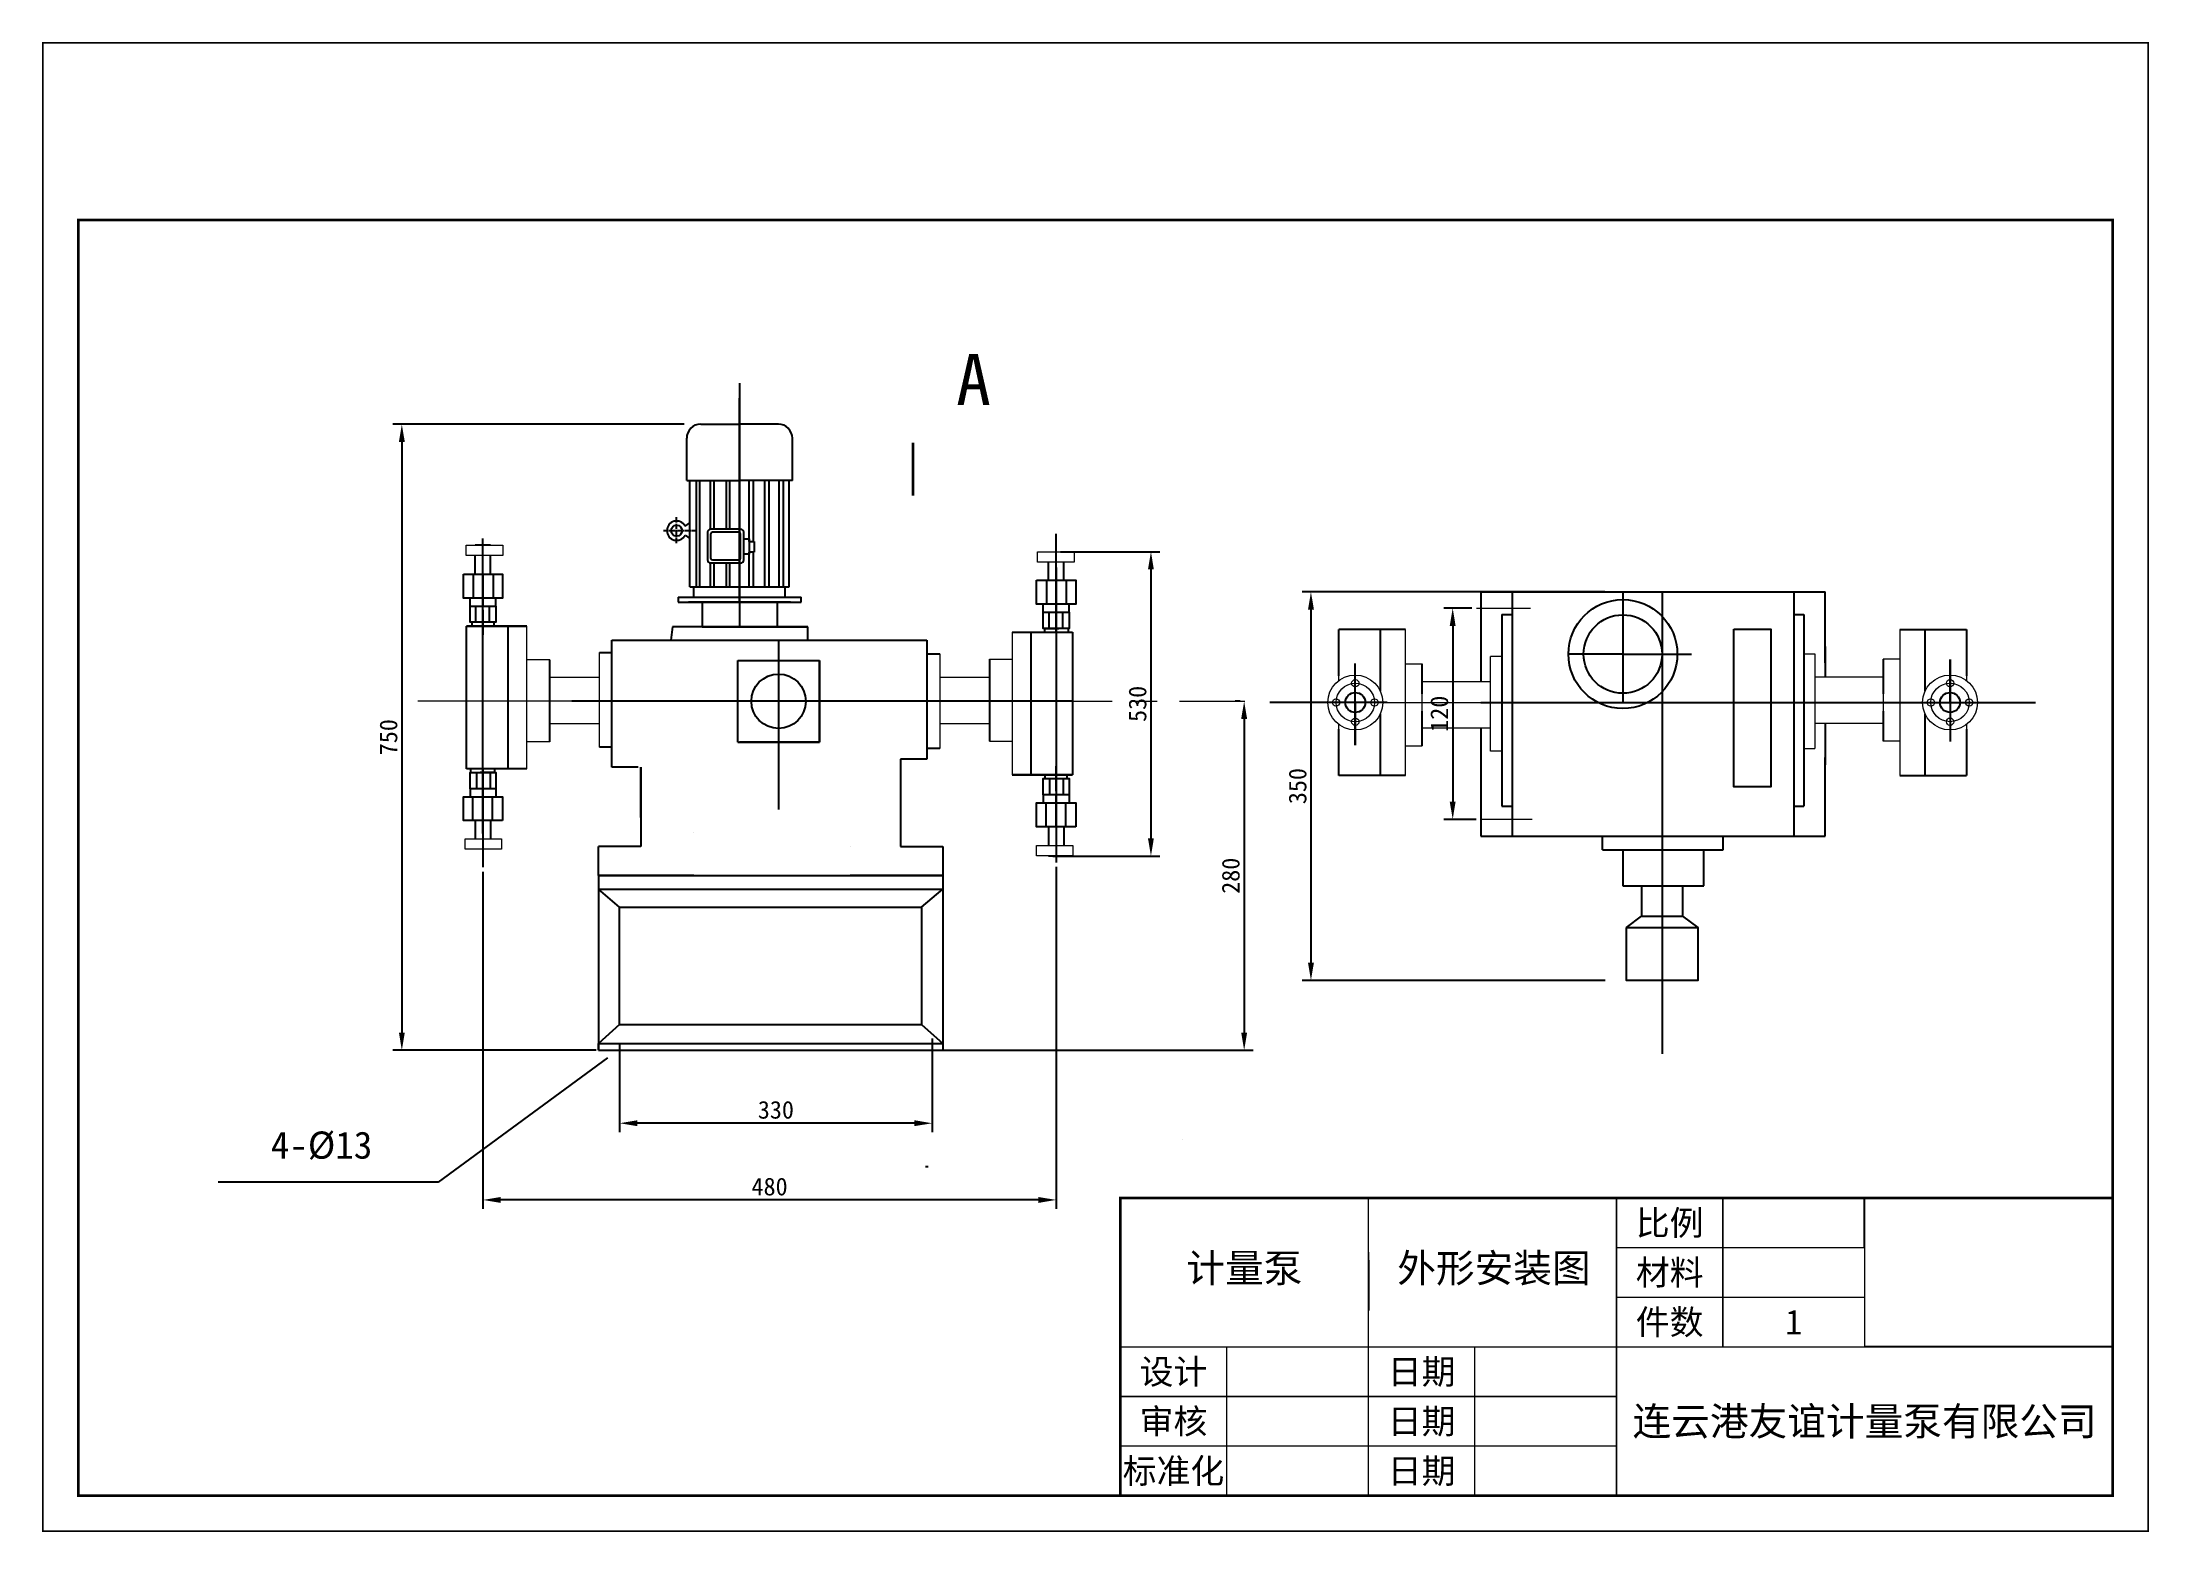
# Model space of a CAD drawing. Header units: millimetres. Extents: x 31 to 328, y 15 to 225.
import ezdxf
from ezdxf.enums import TextEntityAlignment as Align

# ---------------------------------------------------------------- set-up
doc = ezdxf.new("R2010")
doc.units = ezdxf.units.MM
doc.header["$PDMODE"] = 35
doc.linetypes.add('CENTER', pattern=[0.82, 0.7, -0.04, 0.04, -0.04])
doc.linetypes.add('CENTER2', pattern=[28.575, 19.05, -3.175, 3.175, -3.175])
for name, color, linetype, lineweight in [('01-轮廓线', 7, 'Continuous', 35), ('02-中心线', 1, 'CENTER2', 15), ('04-标注', 3, 'Continuous', 20)]:
    doc.layers.add(name, color=color, linetype=linetype, lineweight=lineweight)
for name, color, linetype in [('05-文字', 5, 'Continuous'), ('2', 4, 'Continuous'), ('5', 1, 'CENTER')]:
    doc.layers.add(name, color=color, linetype=linetype)
doc.styles.add('S', font='SimSun.ttf')
doc.dimstyles.new('ISO-25', dxfattribs={"dimtxt": 2.5, "dimasz": 2.5, "dimexe": 1.25, "dimexo": 0.625, "dimtad": 1, "dimtxsty": 'Standard', "dimcen": 2.5, "dimadec": 0, "dimazin": 0, "dimtfac": 1, "dimtmove": 0, "dimatfit": 3, "dimfxl": 0, "dimarcsym": 0})

# ---------------------------------------------------------------- blocks, each defined once
blk = doc.blocks.new('*D16')
at = {"color": 0, "lineweight": -2}
for p, q in [((251.31, 147.79), (208.58, 147.79)), ((209.83, 145.29), (209.83, 95.46)), ((251.34, 92.96), (208.58, 92.96))]:
    blk.add_line(p, q, dxfattribs=at)
at = {"color": 0}
for points in [[(209.42, 145.29), (210.25, 145.29), (209.83, 147.79)], [(209.42, 95.46), (210.25, 95.46), (209.83, 92.96)]]:
    blk.add_solid(points, dxfattribs=at)
at = {"layer": 'Defpoints', "color": 0}
for p in [(251.94, 147.79), (209.83, 92.96), (251.96, 92.96)]:
    blk.add_point(p, dxfattribs=at)
at = {"color": 0, "insert": (207.96, 120.38), "char_height": 2.5, "attachment_point": 5, "rotation": 90}
blk.add_mtext('\\A1;350', dxfattribs=at)
blk = doc.blocks.new('*D17')
at = {"color": 0, "lineweight": -2}
for p, q in [((121.43, 171.44), (80.33, 171.44)), ((81.58, 168.94), (81.58, 85.61)), ((109.01, 83.11), (80.33, 83.11))]:
    blk.add_line(p, q, dxfattribs=at)
at = {"color": 0}
for points in [[(81.17, 168.94), (82, 168.94), (81.58, 171.44)], [(81.17, 85.61), (82, 85.61), (81.58, 83.11)]]:
    blk.add_solid(points, dxfattribs=at)
at = {"layer": 'Defpoints', "color": 0}
for p in [(122.06, 171.44), (81.58, 83.11), (109.63, 83.11)]:
    blk.add_point(p, dxfattribs=at)
at = {"color": 0, "insert": (79.71, 127.28), "char_height": 2.5, "attachment_point": 5, "rotation": 90}
blk.add_mtext('\\A1;750', dxfattribs=at)
blk = doc.blocks.new('*D18')
at = {"color": 0, "lineweight": -2}
for p, q in [((156.4, 84.79), (156.4, 71.56)), ((112.31, 78.86), (112.31, 71.56)), ((153.9, 72.81), (114.81, 72.81))]:
    blk.add_line(p, q, dxfattribs=at)
at = {"color": 0}
for points in [[(114.81, 73.23), (114.81, 72.4), (112.31, 72.81)], [(153.9, 73.23), (153.9, 72.4), (156.4, 72.81)]]:
    blk.add_solid(points, dxfattribs=at)
at = {"layer": 'Defpoints', "color": 0}
for p in [(156.4, 85.41), (112.31, 79.49), (112.31, 72.81)]:
    blk.add_point(p, dxfattribs=at)
at = {"color": 0, "insert": (134.35, 74.69), "char_height": 2.5, "attachment_point": 5}
blk.add_mtext('\\A1;330', dxfattribs=at)
blk = doc.blocks.new('*D20')
at = {"color": 0, "lineweight": -2}
for p, q in [((199.86, 132.35), (199.16, 132.35)), ((200.41, 129.85), (200.41, 85.61)), ((157.02, 83.11), (201.66, 83.11))]:
    blk.add_line(p, q, dxfattribs=at)
at = {"color": 0}
for points in [[(199.99, 129.85), (200.83, 129.85), (200.41, 132.35)], [(199.99, 85.61), (200.83, 85.61), (200.41, 83.11)]]:
    blk.add_solid(points, dxfattribs=at)
at = {"layer": 'Defpoints', "color": 0}
for p in [(200.49, 132.35), (156.4, 83.11), (200.41, 83.11)]:
    blk.add_point(p, dxfattribs=at)
at = {"color": 0, "insert": (198.53, 107.73), "char_height": 2.5, "attachment_point": 5, "rotation": 90}
blk.add_mtext('\\A1;280', dxfattribs=at)
blk = doc.blocks.new('*D23')
at = {"color": 0, "lineweight": -2}
for p, q in [((93.03, 108.3), (93.03, 60.74)), ((173.89, 108.97), (173.89, 60.74)), ((171.39, 61.99), (95.53, 61.99))]:
    blk.add_line(p, q, dxfattribs=at)
at = {"color": 0}
for points in [[(95.53, 62.4), (95.53, 61.57), (93.03, 61.99)], [(171.39, 62.4), (171.39, 61.57), (173.89, 61.99)]]:
    blk.add_solid(points, dxfattribs=at)
at = {"layer": 'Defpoints', "color": 0}
for p in [(93.03, 108.92), (173.89, 109.59), (93.03, 61.99)]:
    blk.add_point(p, dxfattribs=at)
at = {"color": 0, "insert": (133.46, 63.86), "char_height": 2.5, "attachment_point": 5}
blk.add_mtext('\\A1;480', dxfattribs=at)
blk = doc.blocks.new('*D24')
at = {"color": 0, "lineweight": -2}
for p, q in [((232.54, 145.48), (228.58, 145.48)), ((229.83, 142.98), (229.83, 118.19)), ((233.16, 115.69), (228.58, 115.69))]:
    blk.add_line(p, q, dxfattribs=at)
at = {"color": 0}
for points in [[(229.41, 142.98), (230.24, 142.98), (229.83, 145.48)], [(229.41, 118.19), (230.24, 118.19), (229.83, 115.69)]]:
    blk.add_solid(points, dxfattribs=at)
at = {"layer": 'Defpoints', "color": 0}
for p in [(233.16, 145.48), (229.83, 115.69), (233.79, 115.69)]:
    blk.add_point(p, dxfattribs=at)
at = {"color": 0, "insert": (227.95, 130.59), "char_height": 2.5, "attachment_point": 5, "rotation": 90}
blk.add_mtext('\\A1;120', dxfattribs=at)
blk = doc.blocks.new('*D25')
at = {"color": 0, "lineweight": -2}
for p, q in [((174.52, 153.45), (188.51, 153.45)), ((187.26, 150.95), (187.26, 113.01)), ((173.44, 110.51), (188.51, 110.51))]:
    blk.add_line(p, q, dxfattribs=at)
at = {"color": 0}
for points in [[(186.84, 150.95), (187.67, 150.95), (187.26, 153.45)], [(186.84, 113.01), (187.67, 113.01), (187.26, 110.51)]]:
    blk.add_solid(points, dxfattribs=at)
at = {"layer": 'Defpoints', "color": 0}
for p in [(173.89, 153.45), (172.81, 110.51), (187.26, 110.51)]:
    blk.add_point(p, dxfattribs=at)
at = {"color": 0, "insert": (185.38, 131.98), "char_height": 2.5, "attachment_point": 5, "rotation": 90}
blk.add_mtext('\\A1;530', dxfattribs=at)

msp = doc.modelspace()

# ---------------------------------------------------------------- linework, layer by layer
at = {"color": 0}
for p, q in [((129.222, 177.228), (129.222, 142.854)), ((129.222, 146.339), (129.222, 175.1)), ((93.026, 150.284), (93.026, 155.329)), ((173.892, 142.082), (173.892, 155.996)), ((91.946, 154.379), (91.946, 154.407)), ((91.946, 154.407), (94.106, 154.407)), ((91.946, 150.284), (91.946, 152.911)), ((92, 154.379), (92, 154.407)), ((94.046, 154.379), (94.046, 154.407)), ((94.106, 154.379), (94.106, 154.407)), ((94.106, 150.284), (94.106, 152.911)), ((172.812, 149.414), (172.812, 151.983)), ((173.892, 149.414), (173.892, 154.458)), ((174.972, 149.414), (174.972, 151.983)), ((91.705, 146.913), (91.705, 150.284)), ((93.026, 113.711), (93.026, 151.422)), ((93.026, 150.284), (93.026, 145.789)), ((94.497, 146.913), (94.497, 150.284)), ((172.571, 146.042), (172.571, 149.414)), ((173.892, 151.209), (173.892, 113.498)), ((173.892, 149.414), (173.892, 144.918)), ((175.363, 146.042), (175.363, 149.414)), ((91.205, 145.789), (91.205, 146.913)), ((91.981, 145.789), (91.981, 143.487)), ((93.026, 119.127), (93.026, 146.007)), ((93.909, 145.789), (93.909, 143.487)), ((94.847, 145.789), (94.847, 146.913)), ((120.55, 147.033), (120.55, 146.339)), ((136.422, 146.339), (122.022, 146.339)), ((123.94, 146.339), (123.94, 142.854)), ((134.565, 142.854), (134.565, 146.339)), ((137.895, 146.339), (137.895, 147.033)), ((172.071, 144.918), (172.071, 146.042)), ((173.892, 145.793), (173.892, 118.913)), ((175.713, 144.918), (175.713, 146.042)), ((233.788, 147.792), (233.788, 135.123)), ((233.788, 147.792), (277.934, 147.792)), ((238.218, 147.792), (238.218, 113.311)), ((253.831, 147.792), (253.831, 132.178)), ((259.365, 147.792), (259.365, 113.311)), ((271.307, 147.792), (282.363, 147.792)), ((277.934, 147.792), (277.934, 113.311)), ((282.363, 137.761), (282.363, 147.792)), ((90.726, 142.952), (99.229, 142.952)), ((90.726, 122.838), (90.726, 142.952)), ((99.229, 142.952), (90.726, 142.952)), ((91.456, 143.487), (91.456, 142.952)), ((93.026, 145.254), (93.026, 141.721)), ((94.572, 143.487), (94.572, 142.952)), ((96.585, 122.838), (96.585, 142.952)), ((119.78, 142.854), (119.542, 140.948)), ((123.94, 142.854), (119.78, 142.854)), ((119.78, 142.854), (119.78, 142.854)), ((119.78, 142.854), (119.78, 142.854)), ((123.94, 142.854), (133.605, 142.854)), ((123.94, 142.854), (123.94, 142.854)), ((123.94, 142.854), (138.836, 142.854)), ((138.836, 142.854), (123.94, 142.854)), ((123.94, 142.854), (123.94, 142.854)), ((133.605, 142.854), (133.605, 142.854)), ((133.605, 142.854), (133.605, 142.854)), ((133.605, 142.854), (134.565, 142.854)), ((138.836, 140.948), (138.836, 142.854)), ((172.848, 144.918), (172.848, 142.617)), ((173.892, 144.383), (173.892, 140.851)), ((174.776, 144.918), (174.776, 142.617)), ((236.778, 144.582), (236.778, 117.528)), ((236.778, 144.582), (236.778, 117.528)), ((236.778, 144.582), (238.218, 144.582)), ((236.778, 144.582), (236.778, 117.528)), ((277.934, 144.582), (279.374, 144.582)), ((279.374, 144.582), (279.374, 117.528)), ((111.186, 123.065), (111.186, 140.987)), ((111.186, 140.987), (119.542, 140.948)), ((119.542, 140.948), (138.836, 140.948)), ((134.726, 140.948), (134.726, 117.091)), ((134.726, 140.948), (155.651, 140.948)), ((155.651, 140.948), (155.651, 124.185)), ((155.651, 140.948), (155.651, 139.028)), ((167.689, 142.082), (176.192, 142.082)), ((167.689, 142.082), (176.192, 142.082)), ((170.332, 142.082), (170.332, 121.968)), ((172.228, 142.617), (172.228, 142.082)), ((172.36, 142.617), (174.28, 142.617)), ((175.587, 142.617), (175.587, 142.082)), ((176.192, 142.082), (176.192, 121.968)), ((213.788, 136.64), (213.788, 142.498)), ((217.8, 142.498), (213.788, 142.498)), ((223.181, 142.498), (215.816, 142.498)), ((219.648, 133.764), (219.648, 142.498)), ((282.363, 140.062), (282.363, 137.761)), ((292.897, 142.498), (300.261, 142.498)), ((296.43, 142.498), (296.43, 133.769)), ((298.278, 142.498), (302.289, 142.498)), ((302.289, 142.498), (302.289, 136.639)), ((102.445, 126.643), (102.445, 138.19)), ((109.456, 139.242), (111.267, 139.242)), ((128.966, 126.593), (128.966, 138.113)), ((128.966, 138.113), (140.486, 138.113)), ((129.222, 138.113), (140.486, 138.113)), ((140.486, 126.593), (140.486, 138.113)), ((140.486, 138.113), (140.486, 126.593)), ((155.651, 139.028), (157.461, 139.028)), ((164.473, 138.277), (164.473, 126.73)), ((213.788, 135.941), (213.788, 138.51)), ((216.088, 126.137), (216.088, 137.675)), ((225.507, 133.387), (225.507, 137.627)), ((253.831, 139.009), (246.151, 139.009)), ((253.831, 139.009), (263.51, 139.009)), ((282.363, 137.761), (282.363, 135.772)), ((290.571, 138.277), (290.571, 133.386)), ((299.99, 132.178), (299.99, 138.22)), ((299.99, 138.22), (299.99, 126.681)), ((302.289, 137.3), (302.289, 135.949)), ((176.202, 132.353), (105.582, 132.353)), ((213.449, 132.178), (204.044, 132.178)), ((220.562, 132.178), (211.613, 132.179)), ((216.088, 132.178), (216.088, 126.137)), ((225.507, 126.079), (225.507, 130.97)), ((233.788, 132.178), (304.612, 132.178)), ((290.571, 130.969), (290.571, 126.73)), ((295.515, 132.178), (304.464, 132.177)), ((302.629, 132.178), (312.034, 132.178)), ((213.788, 127.056), (213.788, 128.407)), ((219.648, 121.858), (219.648, 130.588)), ((233.788, 128.584), (233.788, 113.311)), ((282.363, 129.234), (282.363, 123.359)), ((296.43, 130.592), (296.43, 121.858)), ((302.289, 128.415), (302.289, 125.846)), ((111.267, 125.892), (109.456, 125.892)), ((128.966, 126.593), (140.486, 126.593)), ((140.486, 126.593), (129.222, 126.593)), ((157.461, 125.678), (155.651, 125.678)), ((213.788, 121.858), (213.788, 127.717)), ((302.289, 127.716), (302.289, 121.858)), ((99.229, 122.838), (90.726, 122.838)), ((99.229, 122.838), (90.726, 122.838)), ((91.331, 122.303), (91.331, 122.838)), ((92.142, 120.002), (92.142, 122.303)), ((94.558, 122.303), (92.638, 122.303)), ((93.026, 120.537), (93.026, 124.069)), ((93.026, 122.838), (93.026, 108.924)), ((94.07, 120.002), (94.07, 122.303)), ((94.69, 122.303), (94.69, 122.838)), ((114.923, 123.065), (111.186, 123.065)), ((115.296, 115.971), (115.296, 123.065)), ((115.296, 123.065), (115.296, 111.864)), ((155.651, 124.185), (151.914, 124.185)), ((151.914, 124.185), (151.914, 111.864)), ((176.192, 121.968), (167.689, 121.968)), ((167.689, 121.968), (176.192, 121.968)), ((172.346, 121.433), (172.346, 121.968)), ((173.892, 119.667), (173.892, 123.199)), ((175.462, 121.433), (175.462, 121.968)), ((217.8, 121.858), (213.788, 121.858)), ((223.181, 121.858), (215.816, 121.858)), ((259.365, 123.284), (259.365, 82.623)), ((282.363, 124.411), (282.363, 123.359)), ((282.363, 113.311), (282.363, 124.411)), ((292.897, 121.858), (300.261, 121.858)), ((298.278, 121.858), (302.289, 121.858)), ((91.205, 120.002), (91.205, 118.878)), ((93.026, 115.506), (93.026, 120.002)), ((94.847, 120.002), (94.847, 118.878)), ((172.071, 119.131), (172.071, 118.007)), ((173.008, 119.131), (173.008, 121.433)), ((173.892, 114.636), (173.892, 119.131)), ((174.937, 119.131), (174.937, 121.433)), ((175.713, 119.131), (175.713, 118.007)), ((91.555, 118.878), (91.555, 115.506)), ((94.347, 118.878), (94.347, 115.506)), ((172.421, 118.007), (172.421, 114.636)), ((175.213, 118.007), (175.213, 114.636)), ((236.778, 117.528), (238.218, 117.528)), ((277.934, 117.528), (279.374, 117.528)), ((91.946, 115.506), (91.946, 112.937)), ((93.026, 115.506), (93.026, 110.462)), ((94.106, 115.506), (94.106, 112.937)), ((122.769, 113.784), (122.769, 113.784)), ((172.812, 114.636), (172.812, 112.009)), ((173.892, 114.636), (173.892, 109.591)), ((174.972, 114.636), (174.972, 112.009)), ((233.788, 113.311), (277.934, 113.311)), ((250.948, 111.391), (250.948, 113.311)), ((250.948, 113.311), (250.948, 113.311)), ((267.975, 111.391), (267.975, 113.311)), ((277.934, 113.311), (282.363, 113.311)), ((109.318, 111.864), (109.318, 111.864)), ((109.318, 107.757), (109.318, 111.864)), ((115.296, 111.864), (109.318, 111.864)), ((144.815, 111.864), (144.815, 111.864)), ((151.914, 111.864), (157.893, 111.864)), ((157.893, 111.864), (157.893, 107.757)), ((157.893, 111.864), (157.893, 105.837)), ((172.812, 110.541), (172.812, 110.513)), ((174.972, 110.513), (172.812, 110.513)), ((172.872, 110.541), (172.872, 110.513)), ((174.918, 110.541), (174.918, 110.513)), ((174.972, 110.541), (174.972, 110.513)), ((250.948, 111.391), (267.975, 111.391)), ((253.831, 111.391), (253.831, 109.497)), ((265.279, 106.289), (265.279, 111.391)), ((122.769, 107.757), (109.318, 107.757)), ((109.318, 107.757), (157.893, 107.757)), ((109.318, 107.757), (109.318, 105.837)), ((109.318, 107.57), (109.318, 87.968)), ((157.893, 107.757), (144.815, 107.757)), ((253.831, 109.497), (253.831, 106.289)), ((109.318, 105.837), (157.893, 105.837)), ((112.307, 103.276), (109.318, 105.837)), ((154.903, 103.276), (157.893, 105.837)), ((157.893, 105.837), (157.893, 83.114)), ((253.831, 106.289), (265.279, 106.289)), ((256.485, 106.289), (256.485, 102.036)), ((262.245, 106.289), (262.245, 102.036)), ((112.307, 86.754), (112.307, 103.276)), ((112.307, 103.276), (154.903, 103.276)), ((154.903, 103.276), (154.902, 88.056)), ((254.345, 100.446), (256.485, 102.036)), ((256.485, 102.036), (262.245, 102.036)), ((262.245, 102.036), (264.428, 100.446)), ((109.318, 87.968), (109.318, 83.114)), ((112.307, 86.754), (109.318, 84.074)), ((112.307, 86.754), (112.307, 87.968)), ((112.307, 86.754), (154.902, 86.754)), ((154.902, 88.056), (154.902, 86.754)), ((154.902, 86.754), (157.893, 84.074)), ((109.318, 83.114), (109.318, 84.074)), ((109.318, 84.074), (157.893, 84.074)), ((112.307, 84.074), (112.307, 74.9)), ((110.611, 82.051), (86.698, 64.502)), ((109.318, 83.114), (157.893, 83.114)), ((191.65, 70.529), (191.65, 70.529)), ((155.848, 66.645), (155.474, 66.645)), ((86.698, 64.502), (55.685, 64.502))]:
    msp.add_line(p, q, dxfattribs=at)
for points, const_width in [([(30.938, 15.253), (327.938, 15.253), (327.938, 225.253), (30.938, 225.253)], 0.2), ([(35.938, 20.253), (322.938, 20.253), (322.938, 200.253), (35.938, 200.253)], 0.4), ([(182.938, 20.253), (322.938, 20.253), (322.938, 62.253), (182.938, 62.253)], 0.4)]:
    msp.add_lwpolyline(points, close=True, dxfattribs=dict(const_width=const_width))
for points in [[(90.267, 150.284), (95.784, 150.284), (95.784, 146.913), (90.267, 146.913)], [(171.134, 149.414), (176.65, 149.414), (176.65, 146.042), (171.134, 146.042)], [(91.205, 145.789), (94.847, 145.789), (94.847, 143.487), (91.205, 143.487)], [(172.071, 144.918), (175.713, 144.918), (175.713, 142.617), (172.071, 142.617)], [(269.495, 142.519), (274.716, 142.519), (274.716, 120.287), (269.495, 120.287)], [(94.847, 120.002), (91.205, 120.002), (91.205, 122.303), (94.847, 122.303)], [(175.713, 119.131), (172.071, 119.131), (172.071, 121.433), (175.713, 121.433)], [(95.784, 115.506), (90.267, 115.506), (90.267, 118.878), (95.784, 118.878)], [(176.65, 114.636), (171.134, 114.636), (171.134, 118.007), (176.65, 118.007)], [(254.345, 100.446), (264.428, 100.446), (264.428, 92.961), (254.345, 92.961)]]:
    msp.add_lwpolyline(points, close=True, dxfattribs=at)
msp.add_lwpolyline([(217.938, 62.253, 0.2, 0.2, 0), (217.938, 20.253, 0.2, 0.2, 0)], format="xyseb")
at = {"const_width": 0.2}
for points in [[(252.938, 62.253), (252.938, 20.253)], [(267.938, 62.253), (267.938, 41.253)], [(287.938, 62.253), (287.938, 41.253)], [(287.938, 55.253), (252.938, 55.253)], [(287.938, 48.253), (252.938, 48.253)], [(322.938, 41.253), (182.938, 41.253)], [(197.938, 41.253), (197.938, 20.253)], [(232.938, 41.253), (232.938, 20.253)], [(252.938, 34.253), (182.938, 34.253)], [(252.938, 27.253), (182.938, 27.253)]]:
    msp.add_lwpolyline(points, dxfattribs=at)
at = {"color": 0}
for centre, radius in [((253.831, 139.009), 7.68), ((253.831, 139.009), 5.534), ((253.831, 139.009), 5.534), ((134.726, 132.353), 3.84), ((216.088, 132.175), 1.409), ((299.99, 132.182), 1.409)]:
    msp.add_circle(centre, radius, dxfattribs=at)
at = {"layer": '01-轮廓线', "color": 0}
msp.add_line((153.667, 168.837), (153.667, 161.398), dxfattribs=at)
at = {"layer": '02-中心线', "color": 0}
msp.add_line((105.582, 132.353), (200.489, 132.353), dxfattribs=at)
at = {"layer": '04-标注'}
msp.add_line((322.938, 200.253), (322.938, 200.253), dxfattribs=at)
at = {"layer": '04-标注', "color": 0}
for p, q in [((99.229, 122.838), (99.229, 142.952)), ((233.163, 145.48), (240.787, 145.48)), ((167.689, 142.082), (167.689, 121.968)), ((223.181, 121.858), (223.181, 142.498)), ((292.897, 142.498), (292.897, 121.858)), ((102.445, 138.19), (99.229, 138.19)), ((109.456, 125.892), (109.456, 139.242)), ((157.461, 139.028), (157.461, 125.678)), ((164.473, 138.277), (167.689, 138.277)), ((223.181, 137.627), (225.507, 137.627)), ((236.704, 138.678), (235.15, 138.678)), ((235.15, 125.328), (235.15, 138.678)), ((279.374, 139.028), (280.928, 139.028)), ((280.928, 139.028), (280.928, 125.678)), ((292.897, 138.277), (290.571, 138.277)), ((109.456, 135.686), (102.445, 135.686)), ((157.461, 135.772), (164.473, 135.772)), ((213.788, 135.296), (213.788, 136.64)), ((225.507, 135.123), (235.15, 135.123)), ((225.507, 130.97), (225.507, 135.123)), ((290.571, 135.772), (280.928, 135.772)), ((302.289, 136.625), (302.289, 135.296)), ((111.267, 132.353), (83.856, 132.353)), ((220.562, 132.178), (240.009, 132.178)), ((290.571, 133.386), (290.571, 129.234)), ((109.456, 129.148), (102.445, 129.148)), ((157.461, 129.234), (164.473, 129.234)), ((213.788, 127.732), (213.788, 129.061)), ((225.507, 128.584), (235.15, 128.584)), ((290.571, 129.234), (280.928, 129.234)), ((302.289, 129.06), (302.289, 127.716)), ((102.445, 126.643), (99.229, 126.643)), ((164.473, 126.73), (167.689, 126.73)), ((223.181, 126.079), (225.507, 126.079)), ((236.704, 125.328), (235.15, 125.328)), ((279.374, 125.678), (280.928, 125.678)), ((292.897, 126.73), (290.571, 126.73)), ((233.788, 115.694), (241.047, 115.694)), ((182.938, 62.253), (182.938, 62.253)), ((182.938, 62.253), (182.938, 54.628)), ((217.938, 54.628), (217.938, 49.936)), ((217.938, 54.628), (217.938, 46.398)), ((217.938, 49.936), (217.938, 46.398)), ((252.938, 41.253), (267.938, 41.253)), ((252.938, 41.253), (267.938, 41.253))]:
    msp.add_line(p, q, dxfattribs=at)
for points in [[(95.818, 152.911), (90.676, 152.911), (90.676, 154.379), (95.818, 154.379)], [(171.272, 153.451), (176.413, 153.451), (176.413, 151.983), (171.272, 151.983)], [(95.646, 111.469), (90.504, 111.469), (90.504, 112.937), (95.646, 112.937)], [(171.1, 112.009), (176.242, 112.009), (176.242, 110.541), (171.1, 110.541)]]:
    msp.add_lwpolyline(points, close=True, dxfattribs=at)
for centre, radius in [((216.088, 132.178), 3.874), ((216.088, 132.175), 2.715), ((216.088, 134.889), 0.516), ((299.99, 132.178), 3.874), ((299.99, 132.182), 2.715), ((299.99, 134.896), 0.516), ((213.373, 132.179), 0.516), ((218.803, 132.178), 0.516), ((297.275, 132.178), 0.516), ((302.704, 132.177), 0.516), ((216.088, 129.46), 0.516), ((299.99, 129.467), 0.516)]:
    msp.add_circle(centre, radius, dxfattribs=at)
at = {"layer": '05-文字', "color": 0}
for p, q in [((287.938, 55.253), (287.938, 62.253)), ((217.938, 53.473), (217.938, 46.398)), ((322.938, 41.253), (287.938, 41.253))]:
    msp.add_line(p, q, dxfattribs=at)
at = {"layer": '2', "color": 0}
for p, q in [((121.765, 163.489), (121.765, 169.459)), ((123.749, 171.443), (129.222, 171.443)), ((134.695, 171.443), (129.222, 171.443)), ((136.679, 163.489), (136.679, 169.459)), ((121.765, 163.489), (129.222, 163.489)), ((122.199, 148.504), (122.199, 163.489)), ((123.087, 163.489), (123.087, 148.504)), ((123.636, 148.504), (123.636, 163.489)), ((125.09, 163.489), (125.09, 156.637)), ((125.638, 156.64), (125.638, 163.489)), ((127.317, 163.489), (127.317, 156.64)), ((127.865, 156.64), (127.865, 163.489)), ((136.679, 163.489), (129.222, 163.489)), ((130.579, 154.898), (130.579, 163.489)), ((131.127, 163.489), (131.127, 154.898)), ((132.806, 148.504), (132.806, 163.489)), ((133.354, 163.489), (133.354, 148.504)), ((134.809, 148.504), (134.809, 163.489)), ((135.357, 163.489), (135.357, 148.504)), ((136.245, 148.504), (136.245, 163.489)), ((121.533, 157.076), (122.199, 157.509)), ((121.533, 155.769), (122.199, 155.335)), ((124.709, 156.207), (124.709, 152.292)), ((129.373, 156.64), (125.143, 156.64)), ((125.143, 155.947), (125.143, 152.552)), ((129.113, 156.207), (125.403, 156.207)), ((129.373, 152.552), (129.373, 155.947)), ((129.807, 152.292), (129.807, 156.207)), ((129.807, 155.29), (130.566, 155.29)), ((130.566, 155.29), (130.566, 153.104)), ((130.566, 154.898), (131.269, 154.898)), ((131.269, 154.898), (131.269, 153.398)), ((125.09, 151.862), (125.09, 148.504)), ((125.143, 151.859), (129.373, 151.859)), ((125.403, 152.292), (129.113, 152.292)), ((125.638, 148.504), (125.638, 151.859)), ((127.317, 151.819), (127.317, 148.504)), ((127.865, 148.504), (127.865, 151.819)), ((130.566, 153.104), (129.807, 153.104)), ((131.269, 153.398), (130.566, 153.398)), ((130.579, 148.504), (130.579, 153.398)), ((131.127, 153.398), (131.127, 148.504)), ((120.55, 147.033), (137.895, 147.033)), ((120.55, 146.339), (137.895, 146.339)), ((122.199, 148.504), (136.245, 148.504)), ((122.767, 147.033), (122.767, 148.504)), ((135.677, 147.033), (135.677, 148.504))]:
    msp.add_line(p, q, dxfattribs=at)
msp.add_circle((120.338, 156.422), 0.768, dxfattribs=at)
for centre, radius, start, end in [((123.749, 169.459), 1.984, 90, 180), ((134.695, 169.459), 1.984, 0, 90), ((120.338, 156.422), 1.362, 28.65939, 331.34061), ((125.143, 156.207), 0.434, 90, 180), ((125.403, 155.947), 0.26, 90, 180), ((129.113, 155.947), 0.26, 360, 90), ((129.373, 156.207), 0.434, 0, 90), ((125.143, 152.292), 0.434, 180, 270), ((125.403, 152.552), 0.26, 180, 270), ((129.113, 152.552), 0.26, 270, 360), ((129.373, 152.292), 0.434, 270, 0)]:
    msp.add_arc(centre, radius, start, end, dxfattribs=at)
at = {"layer": '5', "color": 0}
for p, q in [((120.338, 154.661), (120.338, 158.337)), ((118.489, 156.422), (123.186, 156.422))]:
    msp.add_line(p, q, dxfattribs=at)

# ---------------------------------------------------------------- texts
at = {"color": 0, "style": 'S'}
for s, height, p in [('A', 7.2, (162.228, 177.764)), ('4-%%C13', 3.84, (70.257, 69.729)), ('外形安装图', 4, (235.645, 52.374))]:
    msp.add_text(s, height=height, dxfattribs=at).set_placement(p, align=Align.MIDDLE_CENTER)
at = {"style": 'S'}
for s, height, p in [('比例', 3.5, (260.438, 58.753)), ('材料', 3.5, (260.438, 51.753)), ('件数', 3.5, (260.438, 44.753)), ('设计', 3.5, (190.438, 37.753)), ('日期', 3.5, (225.438, 37.753)), ('审核', 3.5, (190.438, 30.753)), ('日期', 3.5, (225.438, 30.753)), ('连云港友谊计量泵有限公司', 4, (287.938, 30.753)), ('标准化', 3.5, (190.438, 23.753)), ('日期', 3.5, (225.438, 23.753))]:
    msp.add_text(s, height=height, dxfattribs=at).set_placement(p, align=Align.MIDDLE_CENTER)
at = {"layer": '04-标注', "color": 0, "style": 'S'}
for s, height, p in [('计量泵', 4, (200.438, 52.374)), ('1', 3.5, (277.938, 44.753))]:
    msp.add_text(s, height=height, dxfattribs=at).set_placement(p, align=Align.MIDDLE_CENTER)

# ---------------------------------------------------------------- dimensions: what is measured, and where the dimension line sits
at = {"color": 0}
for base, p1, p2, text, picture, middle in [((81.582, 83.114), (122.059, 171.443), (109.634, 83.114), '750', '*D17', (79.707, 127.279)), ((187.256, 110.513), (173.892, 153.451), (172.812, 110.513), '530', '*D25', (185.381, 131.982)), ((209.832, 92.961), (251.939, 147.792), (251.96, 92.961), '350', '*D16', (207.957, 120.377)), ((229.827, 115.694), (233.163, 145.48), (233.788, 115.694), '120', '*D24', (227.952, 130.587)), ((200.409, 83.114), (200.489, 132.353), (156.398, 83.114), '280', '*D20', (198.534, 107.734))]:
    dim = msp.add_linear_dim(base=base, p1=p1, p2=p2, angle=90, text=text, dimstyle='ISO-25', override={"dimtp": -0.009, "dimtm": 0.034, "dimtfac": 0.5, "dimtolj": 1}, dxfattribs=at)
    dim.commit()
    dim.dimension.update_dxf_attribs({"geometry": picture, "text_midpoint": middle})
for base, p1, p2, text, picture, middle in [((93.026, 61.986), (173.892, 109.591), (93.026, 108.924), '480', '*D23', (133.459, 63.861)), ((112.307, 72.812), (156.398, 85.414), (112.307, 79.487), '330', '*D18', (134.352, 74.687))]:
    dim = msp.add_linear_dim(base=base, p1=p1, p2=p2, text=text, dimstyle='ISO-25', override={"dimtp": -0.009, "dimtm": 0.034, "dimtfac": 0.5, "dimtolj": 1}, dxfattribs=at)
    dim.commit()
    dim.dimension.update_dxf_attribs({"geometry": picture, "text_midpoint": middle})

doc.saveas('drawing.dxf')
